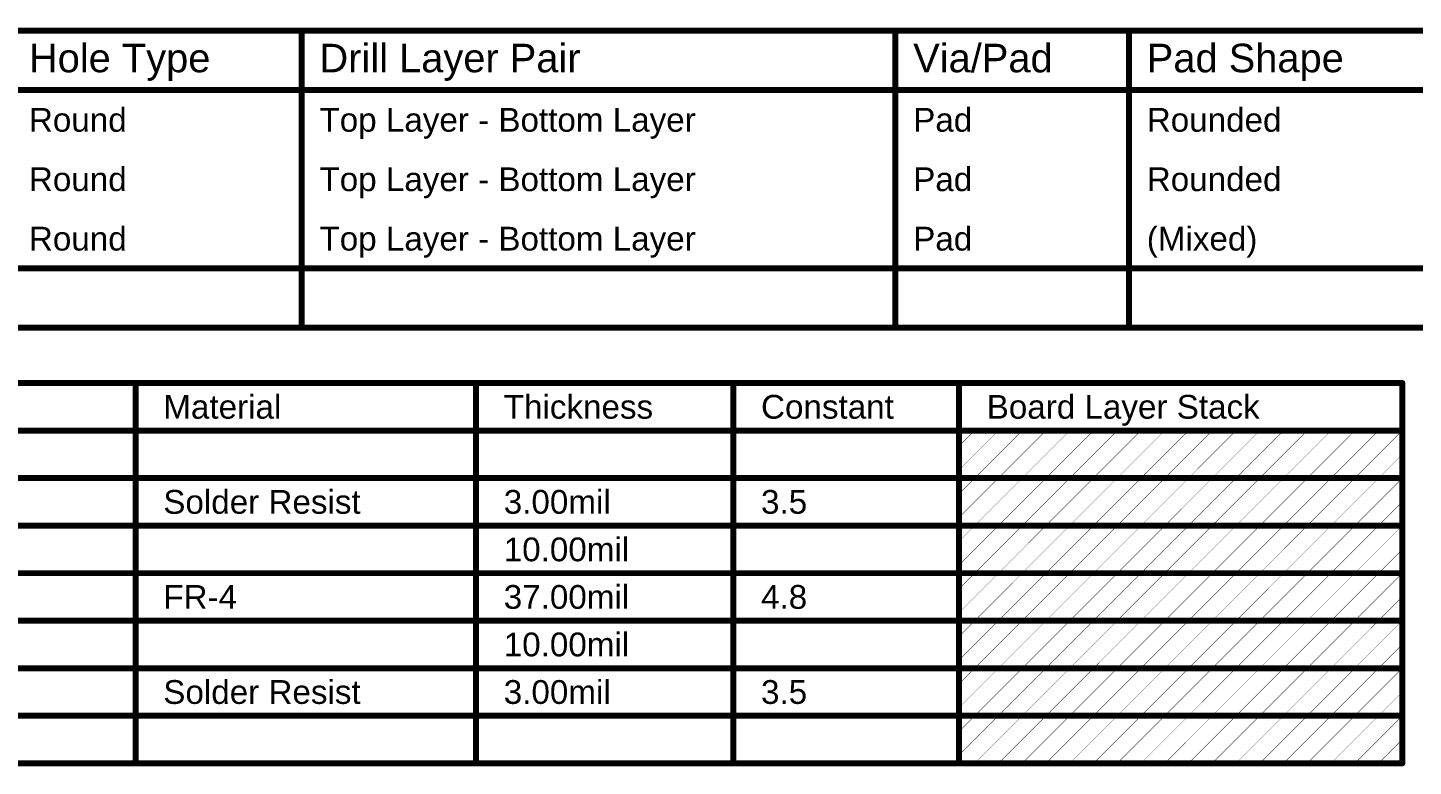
# Model space of a CAD drawing. Header units: millimetres. Extents: x -0.5 to 10.6, y -0.4 to 3.5.
# Drawn here: x 2.523 to 6.022, y 1.589 to 3.454 of the extents above; entities that cross this region are included whole.
import ezdxf

# ---------------------------------------------------------------- set-up
doc = ezdxf.new("R2010")
doc.units = ezdxf.units.MM
doc.header["$MEASUREMENT"] = 0
doc.layers.add('DrillDrawing', color=1, linetype='Continuous')
doc.layers.add('Mechanical3', color=76, linetype='Continuous')
doc.styles.add('Arial', font='', dxfattribs={"height": 0.2})
doc.styles.get('Arial').set_extended_font_data('Arial')

msp = doc.modelspace()

# ---------------------------------------------------------------- linework, layer by layer
at = {"layer": 'DrillDrawing', "const_width": 0.015}
for points in [[(-0.2555, 3.4465), (10.6155, 3.4465)], [(3.2146, 2.6965), (3.2146, 3.4465)], [(4.7141, 2.6965), (4.7141, 3.4465)], [(5.304, 2.6965), (5.304, 3.4465)], [(-0.2555, 3.2965), (10.6155, 3.2965)], [(-0.2555, 2.8465), (10.6155, 2.8465)], [(-0.2555, 2.6965), (10.6155, 2.6965)]]:
    msp.add_lwpolyline(points, dxfattribs=at)
at = {"layer": 'DrillDrawing', "const_width": 0.0075}
for points in [[(3.2108, 3.4465, 1), (3.2183, 3.4465, 1)], [(4.7104, 3.4465, 1), (4.7179, 3.4465, 1)], [(5.3002, 3.4465, 1), (5.3077, 3.4465, 1)], [(3.2108, 2.6965, 1), (3.2183, 2.6965, 1)], [(4.7104, 2.6965, 1), (4.7179, 2.6965, 1)], [(5.3002, 2.6965, 1), (5.3077, 2.6965, 1)]]:
    msp.add_lwpolyline(points, format="xyb", close=True, dxfattribs=at)
at = {"layer": 'Mechanical3'}
for points, const_width in [([(1.4556, 2.557), (5.9944, 2.557)], 0.015), ([(2.7952, 1.597), (2.7952, 2.557)], 0.015), ([(3.655, 1.597), (3.655, 2.557)], 0.015), ([(4.3048, 1.597), (4.3048, 2.557)], 0.015), ([(4.8747, 1.597), (4.8747, 2.557)], 0.015), ([(5.9944, 1.597), (5.9944, 2.557)], 0.015), ([(1.4556, 2.437), (5.9944, 2.437)], 0.015), ([(4.8747, 2.3973), (4.9144, 2.437)], 0.001), ([(4.8747, 2.3373), (4.9744, 2.437)], 0.001), ([(4.9144, 2.317), (5.0344, 2.437)], 0.001), ([(4.9744, 2.317), (5.0944, 2.437)], 0.001), ([(5.0344, 2.317), (5.1544, 2.437)], 0.001), ([(5.0944, 2.317), (5.2144, 2.437)], 0.001), ([(5.1544, 2.317), (5.2744, 2.437)], 0.001), ([(5.2144, 2.317), (5.3344, 2.437)], 0.001), ([(5.2744, 2.317), (5.3944, 2.437)], 0.001), ([(5.3344, 2.317), (5.4544, 2.437)], 0.001), ([(5.3944, 2.317), (5.5144, 2.437)], 0.001), ([(5.4544, 2.317), (5.5744, 2.437)], 0.001), ([(5.5144, 2.317), (5.6344, 2.437)], 0.001), ([(5.5744, 2.317), (5.6944, 2.437)], 0.001), ([(5.6344, 2.317), (5.7544, 2.437)], 0.001), ([(5.6944, 2.317), (5.8144, 2.437)], 0.001), ([(5.7544, 2.317), (5.8744, 2.437)], 0.001), ([(5.8144, 2.317), (5.9344, 2.437)], 0.001), ([(5.8744, 2.317), (5.9944, 2.437)], 0.001), ([(5.9344, 2.317), (5.9944, 2.377)], 0.001), ([(1.8655, 2.317), (2.7952, 2.317)], 0.015), ([(2.7952, 2.317), (3.655, 2.317)], 0.015), ([(3.655, 2.317), (4.3048, 2.317)], 0.015), ([(4.3048, 2.317), (4.8747, 2.317)], 0.015), ([(4.8747, 2.317), (5.9944, 2.317)], 0.015), ([(4.8747, 2.2773), (4.9144, 2.317)], 0.001), ([(4.8747, 2.2173), (4.9744, 2.317)], 0.001), ([(4.9144, 2.197), (5.0344, 2.317)], 0.001), ([(4.9744, 2.197), (5.0944, 2.317)], 0.001), ([(5.0344, 2.197), (5.1544, 2.317)], 0.001), ([(5.0944, 2.197), (5.2144, 2.317)], 0.001), ([(5.1544, 2.197), (5.2744, 2.317)], 0.001), ([(5.2144, 2.197), (5.3344, 2.317)], 0.001), ([(5.2744, 2.197), (5.3944, 2.317)], 0.001), ([(5.3344, 2.197), (5.4544, 2.317)], 0.001), ([(5.3944, 2.197), (5.5144, 2.317)], 0.001), ([(5.4544, 2.197), (5.5744, 2.317)], 0.001), ([(5.5144, 2.197), (5.6344, 2.317)], 0.001), ([(5.5744, 2.197), (5.6944, 2.317)], 0.001), ([(5.6344, 2.197), (5.7544, 2.317)], 0.001), ([(5.6944, 2.197), (5.8144, 2.317)], 0.001), ([(5.7544, 2.197), (5.8744, 2.317)], 0.001), ([(5.8144, 2.197), (5.9344, 2.317)], 0.001), ([(5.8744, 2.197), (5.9944, 2.317)], 0.001), ([(5.9344, 2.197), (5.9944, 2.257)], 0.001), ([(1.8655, 2.197), (2.7952, 2.197)], 0.015), ([(2.7952, 2.197), (3.655, 2.197)], 0.015), ([(3.655, 2.197), (4.3048, 2.197)], 0.015), ([(4.3048, 2.197), (4.8747, 2.197)], 0.015), ([(4.8747, 2.197), (5.9944, 2.197)], 0.015), ([(4.8747, 2.1573), (4.9144, 2.197)], 0.001), ([(4.8747, 2.0973), (4.9744, 2.197)], 0.001), ([(4.9144, 2.077), (5.0344, 2.197)], 0.001), ([(4.9744, 2.077), (5.0944, 2.197)], 0.001), ([(5.0344, 2.077), (5.1544, 2.197)], 0.001), ([(5.0944, 2.077), (5.2144, 2.197)], 0.001), ([(5.1544, 2.077), (5.2744, 2.197)], 0.001), ([(5.2144, 2.077), (5.3344, 2.197)], 0.001), ([(5.2744, 2.077), (5.3944, 2.197)], 0.001), ([(5.3344, 2.077), (5.4544, 2.197)], 0.001), ([(5.3944, 2.077), (5.5144, 2.197)], 0.001), ([(5.4544, 2.077), (5.5744, 2.197)], 0.001), ([(5.5144, 2.077), (5.6344, 2.197)], 0.001), ([(5.5744, 2.077), (5.6944, 2.197)], 0.001), ([(5.6344, 2.077), (5.7544, 2.197)], 0.001), ([(5.6944, 2.077), (5.8144, 2.197)], 0.001), ([(5.7544, 2.077), (5.8744, 2.197)], 0.001), ([(5.8144, 2.077), (5.9344, 2.197)], 0.001), ([(5.8744, 2.077), (5.9944, 2.197)], 0.001), ([(5.9344, 2.077), (5.9944, 2.137)], 0.001), ([(1.8655, 2.077), (2.7952, 2.077)], 0.015), ([(2.7952, 2.077), (3.655, 2.077)], 0.015), ([(3.655, 2.077), (4.3048, 2.077)], 0.015), ([(4.3048, 2.077), (4.8747, 2.077)], 0.015), ([(4.8747, 2.077), (5.9944, 2.077)], 0.015), ([(4.8747, 2.0373), (4.9144, 2.077)], 0.001), ([(4.8747, 1.9773), (4.9744, 2.077)], 0.001), ([(4.9144, 1.957), (5.0344, 2.077)], 0.001), ([(4.9744, 1.957), (5.0944, 2.077)], 0.001), ([(5.0344, 1.957), (5.1544, 2.077)], 0.001), ([(5.0944, 1.957), (5.2144, 2.077)], 0.001), ([(5.1544, 1.957), (5.2744, 2.077)], 0.001), ([(5.2144, 1.957), (5.3344, 2.077)], 0.001), ([(5.2744, 1.957), (5.3944, 2.077)], 0.001), ([(5.3344, 1.957), (5.4544, 2.077)], 0.001), ([(5.3944, 1.957), (5.5144, 2.077)], 0.001), ([(5.4544, 1.957), (5.5744, 2.077)], 0.001), ([(5.5144, 1.957), (5.6344, 2.077)], 0.001), ([(5.5744, 1.957), (5.6944, 2.077)], 0.001), ([(5.6344, 1.957), (5.7544, 2.077)], 0.001), ([(5.6944, 1.957), (5.8144, 2.077)], 0.001), ([(5.7544, 1.957), (5.8744, 2.077)], 0.001), ([(5.8144, 1.957), (5.9344, 2.077)], 0.001), ([(5.8744, 1.957), (5.9944, 2.077)], 0.001), ([(5.9344, 1.957), (5.9944, 2.017)], 0.001), ([(1.8655, 1.957), (2.7952, 1.957)], 0.015), ([(2.7952, 1.957), (3.655, 1.957)], 0.015), ([(3.655, 1.957), (4.3048, 1.957)], 0.015), ([(4.3048, 1.957), (4.8747, 1.957)], 0.015), ([(4.8747, 1.957), (5.9944, 1.957)], 0.015), ([(4.8747, 1.9173), (4.9144, 1.957)], 0.001), ([(4.8747, 1.8573), (4.9744, 1.957)], 0.001), ([(4.9144, 1.837), (5.0344, 1.957)], 0.001), ([(4.9744, 1.837), (5.0944, 1.957)], 0.001), ([(5.0344, 1.837), (5.1544, 1.957)], 0.001), ([(5.0944, 1.837), (5.2144, 1.957)], 0.001), ([(5.1544, 1.837), (5.2744, 1.957)], 0.001), ([(5.2144, 1.837), (5.3344, 1.957)], 0.001), ([(5.2744, 1.837), (5.3944, 1.957)], 0.001), ([(5.3344, 1.837), (5.4544, 1.957)], 0.001), ([(5.3944, 1.837), (5.5144, 1.957)], 0.001), ([(5.4544, 1.837), (5.5744, 1.957)], 0.001), ([(5.5144, 1.837), (5.6344, 1.957)], 0.001), ([(5.5744, 1.837), (5.6944, 1.957)], 0.001), ([(5.6344, 1.837), (5.7544, 1.957)], 0.001), ([(5.6944, 1.837), (5.8144, 1.957)], 0.001), ([(5.7544, 1.837), (5.8744, 1.957)], 0.001), ([(5.8144, 1.837), (5.9344, 1.957)], 0.001), ([(5.8744, 1.837), (5.9944, 1.957)], 0.001), ([(5.9344, 1.837), (5.9944, 1.897)], 0.001), ([(1.8655, 1.837), (2.7952, 1.837)], 0.015), ([(2.7952, 1.837), (3.655, 1.837)], 0.015), ([(3.655, 1.837), (4.3048, 1.837)], 0.015), ([(4.3048, 1.837), (4.8747, 1.837)], 0.015), ([(4.8747, 1.837), (5.9944, 1.837)], 0.015), ([(4.8747, 1.7973), (4.9144, 1.837)], 0.001), ([(4.8747, 1.7373), (4.9744, 1.837)], 0.001), ([(4.9144, 1.717), (5.0344, 1.837)], 0.001), ([(4.9744, 1.717), (5.0944, 1.837)], 0.001), ([(5.0344, 1.717), (5.1544, 1.837)], 0.001), ([(5.0944, 1.717), (5.2144, 1.837)], 0.001), ([(5.1544, 1.717), (5.2744, 1.837)], 0.001), ([(5.2144, 1.717), (5.3344, 1.837)], 0.001), ([(5.2744, 1.717), (5.3944, 1.837)], 0.001), ([(5.3344, 1.717), (5.4544, 1.837)], 0.001), ([(5.3944, 1.717), (5.5144, 1.837)], 0.001), ([(5.4544, 1.717), (5.5744, 1.837)], 0.001), ([(5.5144, 1.717), (5.6344, 1.837)], 0.001), ([(5.5744, 1.717), (5.6944, 1.837)], 0.001), ([(5.6344, 1.717), (5.7544, 1.837)], 0.001), ([(5.6944, 1.717), (5.8144, 1.837)], 0.001), ([(5.7544, 1.717), (5.8744, 1.837)], 0.001), ([(5.8144, 1.717), (5.9344, 1.837)], 0.001), ([(5.8744, 1.717), (5.9944, 1.837)], 0.001), ([(5.9344, 1.717), (5.9944, 1.777)], 0.001), ([(1.8655, 1.717), (2.7952, 1.717)], 0.015), ([(2.7952, 1.717), (3.655, 1.717)], 0.015), ([(3.655, 1.717), (4.3048, 1.717)], 0.015), ([(4.3048, 1.717), (4.8747, 1.717)], 0.015), ([(4.8747, 1.717), (5.9944, 1.717)], 0.015), ([(4.8747, 1.6773), (4.9144, 1.717)], 0.001), ([(4.8747, 1.6173), (4.9744, 1.717)], 0.001), ([(4.9144, 1.597), (5.0344, 1.717)], 0.001), ([(4.9744, 1.597), (5.0944, 1.717)], 0.001), ([(5.0344, 1.597), (5.1544, 1.717)], 0.001), ([(5.0944, 1.597), (5.2144, 1.717)], 0.001), ([(5.1544, 1.597), (5.2744, 1.717)], 0.001), ([(5.2144, 1.597), (5.3344, 1.717)], 0.001), ([(5.2744, 1.597), (5.3944, 1.717)], 0.001), ([(5.3344, 1.597), (5.4544, 1.717)], 0.001), ([(5.3944, 1.597), (5.5144, 1.717)], 0.001), ([(5.4544, 1.597), (5.5744, 1.717)], 0.001), ([(5.5144, 1.597), (5.6344, 1.717)], 0.001), ([(5.5744, 1.597), (5.6944, 1.717)], 0.001), ([(5.6344, 1.597), (5.7544, 1.717)], 0.001), ([(5.6944, 1.597), (5.8144, 1.717)], 0.001), ([(5.7544, 1.597), (5.8744, 1.717)], 0.001), ([(5.8144, 1.597), (5.9344, 1.717)], 0.001), ([(5.8744, 1.597), (5.9944, 1.717)], 0.001), ([(5.9344, 1.597), (5.9944, 1.657)], 0.001), ([(1.8655, 1.597), (2.7952, 1.597)], 0.015), ([(2.7952, 1.597), (3.655, 1.597)], 0.015), ([(3.655, 1.597), (4.3048, 1.597)], 0.015), ([(4.3048, 1.597), (4.8747, 1.597)], 0.015), ([(4.8747, 1.597), (5.9944, 1.597)], 0.015)]:
    msp.add_lwpolyline(points, dxfattribs=dict(at, const_width=const_width))
for points, const_width in [([(2.7915, 2.557, 1), (2.799, 2.557, 1)], 0.0075), ([(3.6513, 2.557, 1), (3.6587, 2.557, 1)], 0.0075), ([(4.3011, 2.557, 1), (4.3086, 2.557, 1)], 0.0075), ([(4.8709, 2.557, 1), (4.8784, 2.557, 1)], 0.0075), ([(5.9906, 2.557, 1), (5.9981, 2.557, 1)], 0.0075), ([(5.9906, 2.557, 1), (5.9981, 2.557, 1)], 0.0075), ([(4.9141, 2.437, 1), (4.9146, 2.437, 1)], 0.0005), ([(4.9741, 2.437, 1), (4.9746, 2.437, 1)], 0.0005), ([(5.0341, 2.437, 1), (5.0346, 2.437, 1)], 0.0005), ([(5.0941, 2.437, 1), (5.0946, 2.437, 1)], 0.0005), ([(5.1541, 2.437, 1), (5.1546, 2.437, 1)], 0.0005), ([(5.2141, 2.437, 1), (5.2146, 2.437, 1)], 0.0005), ([(5.2741, 2.437, 1), (5.2746, 2.437, 1)], 0.0005), ([(5.3341, 2.437, 1), (5.3346, 2.437, 1)], 0.0005), ([(5.3941, 2.437, 1), (5.3946, 2.437, 1)], 0.0005), ([(5.4541, 2.437, 1), (5.4546, 2.437, 1)], 0.0005), ([(5.5141, 2.437, 1), (5.5146, 2.437, 1)], 0.0005), ([(5.5741, 2.437, 1), (5.5746, 2.437, 1)], 0.0005), ([(5.6341, 2.437, 1), (5.6346, 2.437, 1)], 0.0005), ([(5.6941, 2.437, 1), (5.6946, 2.437, 1)], 0.0005), ([(5.7541, 2.437, 1), (5.7546, 2.437, 1)], 0.0005), ([(5.8141, 2.437, 1), (5.8146, 2.437, 1)], 0.0005), ([(5.8741, 2.437, 1), (5.8746, 2.437, 1)], 0.0005), ([(5.9341, 2.437, 1), (5.9346, 2.437, 1)], 0.0005), ([(5.9906, 2.437, 1), (5.9981, 2.437, 1)], 0.0075), ([(5.9941, 2.437, 1), (5.9946, 2.437, 1)], 0.0005), ([(4.8744, 2.3973, 1), (4.8749, 2.3973, 1)], 0.0005), ([(5.9941, 2.377, 1), (5.9946, 2.377, 1)], 0.0005), ([(2.7915, 2.317, 1), (2.799, 2.317, 1)], 0.0075), ([(2.7915, 2.317, 1), (2.799, 2.317, 1)], 0.0075), ([(3.6513, 2.317, 1), (3.6587, 2.317, 1)], 0.0075), ([(3.6513, 2.317, 1), (3.6587, 2.317, 1)], 0.0075), ([(4.3011, 2.317, 1), (4.3086, 2.317, 1)], 0.0075), ([(4.3011, 2.317, 1), (4.3086, 2.317, 1)], 0.0075), ([(4.8709, 2.317, 1), (4.8784, 2.317, 1)], 0.0075), ([(4.8709, 2.317, 1), (4.8784, 2.317, 1)], 0.0075), ([(4.8744, 2.3373, 1), (4.8749, 2.3373, 1)], 0.0005), ([(4.9141, 2.317, 1), (4.9146, 2.317, 1)], 0.0005), ([(4.9141, 2.317, 1), (4.9146, 2.317, 1)], 0.0005), ([(4.9741, 2.317, 1), (4.9746, 2.317, 1)], 0.0005), ([(4.9741, 2.317, 1), (4.9746, 2.317, 1)], 0.0005), ([(5.0341, 2.317, 1), (5.0346, 2.317, 1)], 0.0005), ([(5.0341, 2.317, 1), (5.0346, 2.317, 1)], 0.0005), ([(5.0941, 2.317, 1), (5.0946, 2.317, 1)], 0.0005), ([(5.0941, 2.317, 1), (5.0946, 2.317, 1)], 0.0005), ([(5.1541, 2.317, 1), (5.1546, 2.317, 1)], 0.0005), ([(5.1541, 2.317, 1), (5.1546, 2.317, 1)], 0.0005), ([(5.2141, 2.317, 1), (5.2146, 2.317, 1)], 0.0005), ([(5.2141, 2.317, 1), (5.2146, 2.317, 1)], 0.0005), ([(5.2741, 2.317, 1), (5.2746, 2.317, 1)], 0.0005), ([(5.2741, 2.317, 1), (5.2746, 2.317, 1)], 0.0005), ([(5.3341, 2.317, 1), (5.3346, 2.317, 1)], 0.0005), ([(5.3341, 2.317, 1), (5.3346, 2.317, 1)], 0.0005), ([(5.3941, 2.317, 1), (5.3946, 2.317, 1)], 0.0005), ([(5.3941, 2.317, 1), (5.3946, 2.317, 1)], 0.0005), ([(5.4541, 2.317, 1), (5.4546, 2.317, 1)], 0.0005), ([(5.4541, 2.317, 1), (5.4546, 2.317, 1)], 0.0005), ([(5.5141, 2.317, 1), (5.5146, 2.317, 1)], 0.0005), ([(5.5141, 2.317, 1), (5.5146, 2.317, 1)], 0.0005), ([(5.5741, 2.317, 1), (5.5746, 2.317, 1)], 0.0005), ([(5.5741, 2.317, 1), (5.5746, 2.317, 1)], 0.0005), ([(5.6341, 2.317, 1), (5.6346, 2.317, 1)], 0.0005), ([(5.6341, 2.317, 1), (5.6346, 2.317, 1)], 0.0005), ([(5.6941, 2.317, 1), (5.6946, 2.317, 1)], 0.0005), ([(5.6941, 2.317, 1), (5.6946, 2.317, 1)], 0.0005), ([(5.7541, 2.317, 1), (5.7546, 2.317, 1)], 0.0005), ([(5.7541, 2.317, 1), (5.7546, 2.317, 1)], 0.0005), ([(5.8141, 2.317, 1), (5.8146, 2.317, 1)], 0.0005), ([(5.8141, 2.317, 1), (5.8146, 2.317, 1)], 0.0005), ([(5.8741, 2.317, 1), (5.8746, 2.317, 1)], 0.0005), ([(5.8741, 2.317, 1), (5.8746, 2.317, 1)], 0.0005), ([(5.9341, 2.317, 1), (5.9346, 2.317, 1)], 0.0005), ([(5.9341, 2.317, 1), (5.9346, 2.317, 1)], 0.0005), ([(5.9906, 2.317, 1), (5.9981, 2.317, 1)], 0.0075), ([(5.9941, 2.317, 1), (5.9946, 2.317, 1)], 0.0005), ([(4.8744, 2.2773, 1), (4.8749, 2.2773, 1)], 0.0005), ([(5.9941, 2.257, 1), (5.9946, 2.257, 1)], 0.0005), ([(4.8744, 2.2173, 1), (4.8749, 2.2173, 1)], 0.0005), ([(2.7915, 2.197, 1), (2.799, 2.197, 1)], 0.0075), ([(2.7915, 2.197, 1), (2.799, 2.197, 1)], 0.0075), ([(3.6513, 2.197, 1), (3.6587, 2.197, 1)], 0.0075), ([(3.6513, 2.197, 1), (3.6587, 2.197, 1)], 0.0075), ([(4.3011, 2.197, 1), (4.3086, 2.197, 1)], 0.0075), ([(4.3011, 2.197, 1), (4.3086, 2.197, 1)], 0.0075), ([(4.8709, 2.197, 1), (4.8784, 2.197, 1)], 0.0075), ([(4.8709, 2.197, 1), (4.8784, 2.197, 1)], 0.0075), ([(4.9141, 2.197, 1), (4.9146, 2.197, 1)], 0.0005), ([(4.9141, 2.197, 1), (4.9146, 2.197, 1)], 0.0005), ([(4.9741, 2.197, 1), (4.9746, 2.197, 1)], 0.0005), ([(4.9741, 2.197, 1), (4.9746, 2.197, 1)], 0.0005), ([(5.0341, 2.197, 1), (5.0346, 2.197, 1)], 0.0005), ([(5.0341, 2.197, 1), (5.0346, 2.197, 1)], 0.0005), ([(5.0941, 2.197, 1), (5.0946, 2.197, 1)], 0.0005), ([(5.0941, 2.197, 1), (5.0946, 2.197, 1)], 0.0005), ([(5.1541, 2.197, 1), (5.1546, 2.197, 1)], 0.0005), ([(5.1541, 2.197, 1), (5.1546, 2.197, 1)], 0.0005), ([(5.2141, 2.197, 1), (5.2146, 2.197, 1)], 0.0005), ([(5.2141, 2.197, 1), (5.2146, 2.197, 1)], 0.0005), ([(5.2741, 2.197, 1), (5.2746, 2.197, 1)], 0.0005), ([(5.2741, 2.197, 1), (5.2746, 2.197, 1)], 0.0005), ([(5.3341, 2.197, 1), (5.3346, 2.197, 1)], 0.0005), ([(5.3341, 2.197, 1), (5.3346, 2.197, 1)], 0.0005), ([(5.3941, 2.197, 1), (5.3946, 2.197, 1)], 0.0005), ([(5.3941, 2.197, 1), (5.3946, 2.197, 1)], 0.0005), ([(5.4541, 2.197, 1), (5.4546, 2.197, 1)], 0.0005), ([(5.4541, 2.197, 1), (5.4546, 2.197, 1)], 0.0005), ([(5.5141, 2.197, 1), (5.5146, 2.197, 1)], 0.0005), ([(5.5141, 2.197, 1), (5.5146, 2.197, 1)], 0.0005), ([(5.5741, 2.197, 1), (5.5746, 2.197, 1)], 0.0005), ([(5.5741, 2.197, 1), (5.5746, 2.197, 1)], 0.0005), ([(5.6341, 2.197, 1), (5.6346, 2.197, 1)], 0.0005), ([(5.6341, 2.197, 1), (5.6346, 2.197, 1)], 0.0005), ([(5.6941, 2.197, 1), (5.6946, 2.197, 1)], 0.0005), ([(5.6941, 2.197, 1), (5.6946, 2.197, 1)], 0.0005), ([(5.7541, 2.197, 1), (5.7546, 2.197, 1)], 0.0005), ([(5.7541, 2.197, 1), (5.7546, 2.197, 1)], 0.0005), ([(5.8141, 2.197, 1), (5.8146, 2.197, 1)], 0.0005), ([(5.8141, 2.197, 1), (5.8146, 2.197, 1)], 0.0005), ([(5.8741, 2.197, 1), (5.8746, 2.197, 1)], 0.0005), ([(5.8741, 2.197, 1), (5.8746, 2.197, 1)], 0.0005), ([(5.9341, 2.197, 1), (5.9346, 2.197, 1)], 0.0005), ([(5.9341, 2.197, 1), (5.9346, 2.197, 1)], 0.0005), ([(5.9906, 2.197, 1), (5.9981, 2.197, 1)], 0.0075), ([(5.9941, 2.197, 1), (5.9946, 2.197, 1)], 0.0005), ([(4.8744, 2.1573, 1), (4.8749, 2.1573, 1)], 0.0005), ([(5.9941, 2.137, 1), (5.9946, 2.137, 1)], 0.0005), ([(2.7915, 2.077, 1), (2.799, 2.077, 1)], 0.0075), ([(2.7915, 2.077, 1), (2.799, 2.077, 1)], 0.0075), ([(3.6513, 2.077, 1), (3.6587, 2.077, 1)], 0.0075), ([(3.6513, 2.077, 1), (3.6587, 2.077, 1)], 0.0075), ([(4.3011, 2.077, 1), (4.3086, 2.077, 1)], 0.0075), ([(4.3011, 2.077, 1), (4.3086, 2.077, 1)], 0.0075), ([(4.8709, 2.077, 1), (4.8784, 2.077, 1)], 0.0075), ([(4.8709, 2.077, 1), (4.8784, 2.077, 1)], 0.0075), ([(4.8744, 2.0973, 1), (4.8749, 2.0973, 1)], 0.0005), ([(4.9141, 2.077, 1), (4.9146, 2.077, 1)], 0.0005), ([(4.9141, 2.077, 1), (4.9146, 2.077, 1)], 0.0005), ([(4.9741, 2.077, 1), (4.9746, 2.077, 1)], 0.0005), ([(4.9741, 2.077, 1), (4.9746, 2.077, 1)], 0.0005), ([(5.0341, 2.077, 1), (5.0346, 2.077, 1)], 0.0005), ([(5.0341, 2.077, 1), (5.0346, 2.077, 1)], 0.0005), ([(5.0941, 2.077, 1), (5.0946, 2.077, 1)], 0.0005), ([(5.0941, 2.077, 1), (5.0946, 2.077, 1)], 0.0005), ([(5.1541, 2.077, 1), (5.1546, 2.077, 1)], 0.0005), ([(5.1541, 2.077, 1), (5.1546, 2.077, 1)], 0.0005), ([(5.2141, 2.077, 1), (5.2146, 2.077, 1)], 0.0005), ([(5.2141, 2.077, 1), (5.2146, 2.077, 1)], 0.0005), ([(5.2741, 2.077, 1), (5.2746, 2.077, 1)], 0.0005), ([(5.2741, 2.077, 1), (5.2746, 2.077, 1)], 0.0005), ([(5.3341, 2.077, 1), (5.3346, 2.077, 1)], 0.0005), ([(5.3341, 2.077, 1), (5.3346, 2.077, 1)], 0.0005), ([(5.3941, 2.077, 1), (5.3946, 2.077, 1)], 0.0005), ([(5.3941, 2.077, 1), (5.3946, 2.077, 1)], 0.0005), ([(5.4541, 2.077, 1), (5.4546, 2.077, 1)], 0.0005), ([(5.4541, 2.077, 1), (5.4546, 2.077, 1)], 0.0005), ([(5.5141, 2.077, 1), (5.5146, 2.077, 1)], 0.0005), ([(5.5141, 2.077, 1), (5.5146, 2.077, 1)], 0.0005), ([(5.5741, 2.077, 1), (5.5746, 2.077, 1)], 0.0005), ([(5.5741, 2.077, 1), (5.5746, 2.077, 1)], 0.0005), ([(5.6341, 2.077, 1), (5.6346, 2.077, 1)], 0.0005), ([(5.6341, 2.077, 1), (5.6346, 2.077, 1)], 0.0005), ([(5.6941, 2.077, 1), (5.6946, 2.077, 1)], 0.0005), ([(5.6941, 2.077, 1), (5.6946, 2.077, 1)], 0.0005), ([(5.7541, 2.077, 1), (5.7546, 2.077, 1)], 0.0005), ([(5.7541, 2.077, 1), (5.7546, 2.077, 1)], 0.0005), ([(5.8141, 2.077, 1), (5.8146, 2.077, 1)], 0.0005), ([(5.8141, 2.077, 1), (5.8146, 2.077, 1)], 0.0005), ([(5.8741, 2.077, 1), (5.8746, 2.077, 1)], 0.0005), ([(5.8741, 2.077, 1), (5.8746, 2.077, 1)], 0.0005), ([(5.9341, 2.077, 1), (5.9346, 2.077, 1)], 0.0005), ([(5.9341, 2.077, 1), (5.9346, 2.077, 1)], 0.0005), ([(5.9906, 2.077, 1), (5.9981, 2.077, 1)], 0.0075), ([(5.9941, 2.077, 1), (5.9946, 2.077, 1)], 0.0005), ([(4.8744, 2.0373, 1), (4.8749, 2.0373, 1)], 0.0005), ([(5.9941, 2.017, 1), (5.9946, 2.017, 1)], 0.0005), ([(2.7915, 1.957, 1), (2.799, 1.957, 1)], 0.0075), ([(2.7915, 1.957, 1), (2.799, 1.957, 1)], 0.0075), ([(3.6513, 1.957, 1), (3.6587, 1.957, 1)], 0.0075), ([(3.6513, 1.957, 1), (3.6587, 1.957, 1)], 0.0075), ([(4.3011, 1.957, 1), (4.3086, 1.957, 1)], 0.0075), ([(4.3011, 1.957, 1), (4.3086, 1.957, 1)], 0.0075), ([(4.8709, 1.957, 1), (4.8784, 1.957, 1)], 0.0075), ([(4.8709, 1.957, 1), (4.8784, 1.957, 1)], 0.0075), ([(4.8744, 1.9773, 1), (4.8749, 1.9773, 1)], 0.0005), ([(5.9906, 1.957, 1), (5.9981, 1.957, 1)], 0.0075), ([(4.9141, 1.957, 1), (4.9146, 1.957, 1)], 0.0005), ([(4.9141, 1.957, 1), (4.9146, 1.957, 1)], 0.0005), ([(4.9741, 1.957, 1), (4.9746, 1.957, 1)], 0.0005), ([(4.9741, 1.957, 1), (4.9746, 1.957, 1)], 0.0005), ([(5.0341, 1.957, 1), (5.0346, 1.957, 1)], 0.0005), ([(5.0341, 1.957, 1), (5.0346, 1.957, 1)], 0.0005), ([(5.0941, 1.957, 1), (5.0946, 1.957, 1)], 0.0005), ([(5.0941, 1.957, 1), (5.0946, 1.957, 1)], 0.0005), ([(5.1541, 1.957, 1), (5.1546, 1.957, 1)], 0.0005), ([(5.1541, 1.957, 1), (5.1546, 1.957, 1)], 0.0005), ([(5.2141, 1.957, 1), (5.2146, 1.957, 1)], 0.0005), ([(5.2141, 1.957, 1), (5.2146, 1.957, 1)], 0.0005), ([(5.2741, 1.957, 1), (5.2746, 1.957, 1)], 0.0005), ([(5.2741, 1.957, 1), (5.2746, 1.957, 1)], 0.0005), ([(5.3341, 1.957, 1), (5.3346, 1.957, 1)], 0.0005), ([(5.3341, 1.957, 1), (5.3346, 1.957, 1)], 0.0005), ([(5.3941, 1.957, 1), (5.3946, 1.957, 1)], 0.0005), ([(5.3941, 1.957, 1), (5.3946, 1.957, 1)], 0.0005), ([(5.4541, 1.957, 1), (5.4546, 1.957, 1)], 0.0005), ([(5.4541, 1.957, 1), (5.4546, 1.957, 1)], 0.0005), ([(5.5141, 1.957, 1), (5.5146, 1.957, 1)], 0.0005), ([(5.5141, 1.957, 1), (5.5146, 1.957, 1)], 0.0005), ([(5.5741, 1.957, 1), (5.5746, 1.957, 1)], 0.0005), ([(5.5741, 1.957, 1), (5.5746, 1.957, 1)], 0.0005), ([(5.6341, 1.957, 1), (5.6346, 1.957, 1)], 0.0005), ([(5.6341, 1.957, 1), (5.6346, 1.957, 1)], 0.0005), ([(5.6941, 1.957, 1), (5.6946, 1.957, 1)], 0.0005), ([(5.6941, 1.957, 1), (5.6946, 1.957, 1)], 0.0005), ([(5.7541, 1.957, 1), (5.7546, 1.957, 1)], 0.0005), ([(5.7541, 1.957, 1), (5.7546, 1.957, 1)], 0.0005), ([(5.8141, 1.957, 1), (5.8146, 1.957, 1)], 0.0005), ([(5.8141, 1.957, 1), (5.8146, 1.957, 1)], 0.0005), ([(5.8741, 1.957, 1), (5.8746, 1.957, 1)], 0.0005), ([(5.8741, 1.957, 1), (5.8746, 1.957, 1)], 0.0005), ([(5.9341, 1.957, 1), (5.9346, 1.957, 1)], 0.0005), ([(5.9341, 1.957, 1), (5.9346, 1.957, 1)], 0.0005), ([(5.9941, 1.957, 1), (5.9946, 1.957, 1)], 0.0005), ([(4.8744, 1.9173, 1), (4.8749, 1.9173, 1)], 0.0005), ([(5.9941, 1.897, 1), (5.9946, 1.897, 1)], 0.0005), ([(4.8744, 1.8573, 1), (4.8749, 1.8573, 1)], 0.0005), ([(2.7915, 1.837, 1), (2.799, 1.837, 1)], 0.0075), ([(2.7915, 1.837, 1), (2.799, 1.837, 1)], 0.0075), ([(3.6513, 1.837, 1), (3.6587, 1.837, 1)], 0.0075), ([(3.6513, 1.837, 1), (3.6587, 1.837, 1)], 0.0075), ([(4.3011, 1.837, 1), (4.3086, 1.837, 1)], 0.0075), ([(4.3011, 1.837, 1), (4.3086, 1.837, 1)], 0.0075), ([(4.8709, 1.837, 1), (4.8784, 1.837, 1)], 0.0075), ([(4.8709, 1.837, 1), (4.8784, 1.837, 1)], 0.0075), ([(4.9141, 1.837, 1), (4.9146, 1.837, 1)], 0.0005), ([(4.9141, 1.837, 1), (4.9146, 1.837, 1)], 0.0005), ([(4.9741, 1.837, 1), (4.9746, 1.837, 1)], 0.0005), ([(4.9741, 1.837, 1), (4.9746, 1.837, 1)], 0.0005), ([(5.0341, 1.837, 1), (5.0346, 1.837, 1)], 0.0005), ([(5.0341, 1.837, 1), (5.0346, 1.837, 1)], 0.0005), ([(5.0941, 1.837, 1), (5.0946, 1.837, 1)], 0.0005), ([(5.0941, 1.837, 1), (5.0946, 1.837, 1)], 0.0005), ([(5.1541, 1.837, 1), (5.1546, 1.837, 1)], 0.0005), ([(5.1541, 1.837, 1), (5.1546, 1.837, 1)], 0.0005), ([(5.2141, 1.837, 1), (5.2146, 1.837, 1)], 0.0005), ([(5.2141, 1.837, 1), (5.2146, 1.837, 1)], 0.0005), ([(5.2741, 1.837, 1), (5.2746, 1.837, 1)], 0.0005), ([(5.2741, 1.837, 1), (5.2746, 1.837, 1)], 0.0005), ([(5.3341, 1.837, 1), (5.3346, 1.837, 1)], 0.0005), ([(5.3341, 1.837, 1), (5.3346, 1.837, 1)], 0.0005), ([(5.3941, 1.837, 1), (5.3946, 1.837, 1)], 0.0005), ([(5.3941, 1.837, 1), (5.3946, 1.837, 1)], 0.0005), ([(5.4541, 1.837, 1), (5.4546, 1.837, 1)], 0.0005), ([(5.4541, 1.837, 1), (5.4546, 1.837, 1)], 0.0005), ([(5.5141, 1.837, 1), (5.5146, 1.837, 1)], 0.0005), ([(5.5141, 1.837, 1), (5.5146, 1.837, 1)], 0.0005), ([(5.5741, 1.837, 1), (5.5746, 1.837, 1)], 0.0005), ([(5.5741, 1.837, 1), (5.5746, 1.837, 1)], 0.0005), ([(5.6341, 1.837, 1), (5.6346, 1.837, 1)], 0.0005), ([(5.6341, 1.837, 1), (5.6346, 1.837, 1)], 0.0005), ([(5.6941, 1.837, 1), (5.6946, 1.837, 1)], 0.0005), ([(5.6941, 1.837, 1), (5.6946, 1.837, 1)], 0.0005), ([(5.7541, 1.837, 1), (5.7546, 1.837, 1)], 0.0005), ([(5.7541, 1.837, 1), (5.7546, 1.837, 1)], 0.0005), ([(5.8141, 1.837, 1), (5.8146, 1.837, 1)], 0.0005), ([(5.8141, 1.837, 1), (5.8146, 1.837, 1)], 0.0005), ([(5.8741, 1.837, 1), (5.8746, 1.837, 1)], 0.0005), ([(5.8741, 1.837, 1), (5.8746, 1.837, 1)], 0.0005), ([(5.9341, 1.837, 1), (5.9346, 1.837, 1)], 0.0005), ([(5.9341, 1.837, 1), (5.9346, 1.837, 1)], 0.0005), ([(5.9906, 1.837, 1), (5.9981, 1.837, 1)], 0.0075), ([(5.9941, 1.837, 1), (5.9946, 1.837, 1)], 0.0005), ([(4.8744, 1.7973, 1), (4.8749, 1.7973, 1)], 0.0005), ([(5.9941, 1.777, 1), (5.9946, 1.777, 1)], 0.0005), ([(2.7915, 1.717, 1), (2.799, 1.717, 1)], 0.0075), ([(2.7915, 1.717, 1), (2.799, 1.717, 1)], 0.0075), ([(3.6513, 1.717, 1), (3.6587, 1.717, 1)], 0.0075), ([(3.6513, 1.717, 1), (3.6587, 1.717, 1)], 0.0075), ([(4.3011, 1.717, 1), (4.3086, 1.717, 1)], 0.0075), ([(4.3011, 1.717, 1), (4.3086, 1.717, 1)], 0.0075), ([(4.8709, 1.717, 1), (4.8784, 1.717, 1)], 0.0075), ([(4.8709, 1.717, 1), (4.8784, 1.717, 1)], 0.0075), ([(4.8744, 1.7373, 1), (4.8749, 1.7373, 1)], 0.0005), ([(4.9141, 1.717, 1), (4.9146, 1.717, 1)], 0.0005), ([(4.9141, 1.717, 1), (4.9146, 1.717, 1)], 0.0005), ([(4.9741, 1.717, 1), (4.9746, 1.717, 1)], 0.0005), ([(4.9741, 1.717, 1), (4.9746, 1.717, 1)], 0.0005), ([(5.0341, 1.717, 1), (5.0346, 1.717, 1)], 0.0005), ([(5.0341, 1.717, 1), (5.0346, 1.717, 1)], 0.0005), ([(5.0941, 1.717, 1), (5.0946, 1.717, 1)], 0.0005), ([(5.0941, 1.717, 1), (5.0946, 1.717, 1)], 0.0005), ([(5.1541, 1.717, 1), (5.1546, 1.717, 1)], 0.0005), ([(5.1541, 1.717, 1), (5.1546, 1.717, 1)], 0.0005), ([(5.2141, 1.717, 1), (5.2146, 1.717, 1)], 0.0005), ([(5.2141, 1.717, 1), (5.2146, 1.717, 1)], 0.0005), ([(5.2741, 1.717, 1), (5.2746, 1.717, 1)], 0.0005), ([(5.2741, 1.717, 1), (5.2746, 1.717, 1)], 0.0005), ([(5.3341, 1.717, 1), (5.3346, 1.717, 1)], 0.0005), ([(5.3341, 1.717, 1), (5.3346, 1.717, 1)], 0.0005), ([(5.3941, 1.717, 1), (5.3946, 1.717, 1)], 0.0005), ([(5.3941, 1.717, 1), (5.3946, 1.717, 1)], 0.0005), ([(5.4541, 1.717, 1), (5.4546, 1.717, 1)], 0.0005), ([(5.4541, 1.717, 1), (5.4546, 1.717, 1)], 0.0005), ([(5.5141, 1.717, 1), (5.5146, 1.717, 1)], 0.0005), ([(5.5141, 1.717, 1), (5.5146, 1.717, 1)], 0.0005), ([(5.5741, 1.717, 1), (5.5746, 1.717, 1)], 0.0005), ([(5.5741, 1.717, 1), (5.5746, 1.717, 1)], 0.0005), ([(5.6341, 1.717, 1), (5.6346, 1.717, 1)], 0.0005), ([(5.6341, 1.717, 1), (5.6346, 1.717, 1)], 0.0005), ([(5.6941, 1.717, 1), (5.6946, 1.717, 1)], 0.0005), ([(5.6941, 1.717, 1), (5.6946, 1.717, 1)], 0.0005), ([(5.7541, 1.717, 1), (5.7546, 1.717, 1)], 0.0005), ([(5.7541, 1.717, 1), (5.7546, 1.717, 1)], 0.0005), ([(5.8141, 1.717, 1), (5.8146, 1.717, 1)], 0.0005), ([(5.8141, 1.717, 1), (5.8146, 1.717, 1)], 0.0005), ([(5.8741, 1.717, 1), (5.8746, 1.717, 1)], 0.0005), ([(5.8741, 1.717, 1), (5.8746, 1.717, 1)], 0.0005), ([(5.9341, 1.717, 1), (5.9346, 1.717, 1)], 0.0005), ([(5.9341, 1.717, 1), (5.9346, 1.717, 1)], 0.0005), ([(5.9906, 1.717, 1), (5.9981, 1.717, 1)], 0.0075), ([(5.9941, 1.717, 1), (5.9946, 1.717, 1)], 0.0005), ([(4.8744, 1.6773, 1), (4.8749, 1.6773, 1)], 0.0005), ([(5.9941, 1.657, 1), (5.9946, 1.657, 1)], 0.0005), ([(4.8744, 1.6173, 1), (4.8749, 1.6173, 1)], 0.0005), ([(2.7915, 1.597, 1), (2.799, 1.597, 1)], 0.0075), ([(2.7915, 1.597, 1), (2.799, 1.597, 1)], 0.0075), ([(2.7915, 1.597, 1), (2.799, 1.597, 1)], 0.0075), ([(3.6513, 1.597, 1), (3.6587, 1.597, 1)], 0.0075), ([(3.6513, 1.597, 1), (3.6587, 1.597, 1)], 0.0075), ([(3.6513, 1.597, 1), (3.6587, 1.597, 1)], 0.0075), ([(4.3011, 1.597, 1), (4.3086, 1.597, 1)], 0.0075), ([(4.3011, 1.597, 1), (4.3086, 1.597, 1)], 0.0075), ([(4.3011, 1.597, 1), (4.3086, 1.597, 1)], 0.0075), ([(4.8709, 1.597, 1), (4.8784, 1.597, 1)], 0.0075), ([(4.8709, 1.597, 1), (4.8784, 1.597, 1)], 0.0075), ([(4.8709, 1.597, 1), (4.8784, 1.597, 1)], 0.0075), ([(4.9141, 1.597, 1), (4.9146, 1.597, 1)], 0.0005), ([(4.9741, 1.597, 1), (4.9746, 1.597, 1)], 0.0005), ([(5.0341, 1.597, 1), (5.0346, 1.597, 1)], 0.0005), ([(5.0941, 1.597, 1), (5.0946, 1.597, 1)], 0.0005), ([(5.1541, 1.597, 1), (5.1546, 1.597, 1)], 0.0005), ([(5.2141, 1.597, 1), (5.2146, 1.597, 1)], 0.0005), ([(5.2741, 1.597, 1), (5.2746, 1.597, 1)], 0.0005), ([(5.3341, 1.597, 1), (5.3346, 1.597, 1)], 0.0005), ([(5.3941, 1.597, 1), (5.3946, 1.597, 1)], 0.0005), ([(5.4541, 1.597, 1), (5.4546, 1.597, 1)], 0.0005), ([(5.5141, 1.597, 1), (5.5146, 1.597, 1)], 0.0005), ([(5.5741, 1.597, 1), (5.5746, 1.597, 1)], 0.0005), ([(5.6341, 1.597, 1), (5.6346, 1.597, 1)], 0.0005), ([(5.6941, 1.597, 1), (5.6946, 1.597, 1)], 0.0005), ([(5.7541, 1.597, 1), (5.7546, 1.597, 1)], 0.0005), ([(5.8141, 1.597, 1), (5.8146, 1.597, 1)], 0.0005), ([(5.8741, 1.597, 1), (5.8746, 1.597, 1)], 0.0005), ([(5.9341, 1.597, 1), (5.9346, 1.597, 1)], 0.0005), ([(5.9906, 1.597, 1), (5.9981, 1.597, 1)], 0.0075), ([(5.9906, 1.597, 1), (5.9981, 1.597, 1)], 0.0075)]:
    msp.add_lwpolyline(points, format="xyb", close=True, dxfattribs=dict(at, const_width=const_width))

# ---------------------------------------------------------------- texts
at = {"layer": 'DrillDrawing', "style": 'Arial'}
for s, height, p in [('Hole Type', 0.072, (2.5258, 3.3415)), ('Drill Layer Pair', 0.072, (3.2596, 3.3415)), ('Via/Pad', 0.072, (4.7591, 3.3415)), ('Pad Shape', 0.072, (5.349, 3.3415)), ('Round', 0.06, (2.5258, 3.1915)), ('Pad', 0.06, (4.7591, 3.1915)), ('Rounded', 0.06, (5.349, 3.1915)), ('Top Layer - Bottom Layer', 0.06, (3.2596, 3.1915)), ('Round', 0.06, (2.5258, 3.0415)), ('Top Layer - Bottom Layer', 0.06, (3.2596, 3.0415)), ('Pad', 0.06, (4.7591, 3.0415)), ('Rounded', 0.06, (5.349, 3.0415)), ('Round', 0.06, (2.5258, 2.8915)), ('Top Layer - Bottom Layer', 0.06, (3.2596, 2.8915)), ('Pad', 0.06, (4.7591, 2.8915)), ('(Mixed)', 0.06, (5.349, 2.8915))]:
    msp.add_text(s, height=height, dxfattribs=at).set_placement(p)
at = {"layer": 'Mechanical3', "style": 'Arial'}
for s, p in [('Material', (2.8652, 2.467)), ('Thickness', (3.725, 2.467)), ('Constant', (4.3748, 2.467)), ('Board Layer Stack', (4.9447, 2.467)), ('Solder Resist', (2.8652, 2.227)), ('3.00mil', (3.725, 2.227)), ('3.5', (4.3748, 2.227)), ('10.00mil', (3.725, 2.107)), ('FR-4', (2.8652, 1.987)), ('37.00mil', (3.725, 1.987)), ('4.8', (4.3748, 1.987)), ('10.00mil', (3.725, 1.867)), ('Solder Resist', (2.8652, 1.747)), ('3.00mil', (3.725, 1.747)), ('3.5', (4.3748, 1.747))]:
    msp.add_text(s, height=0.06, dxfattribs=at).set_placement(p)

doc.saveas('drawing.dxf')
